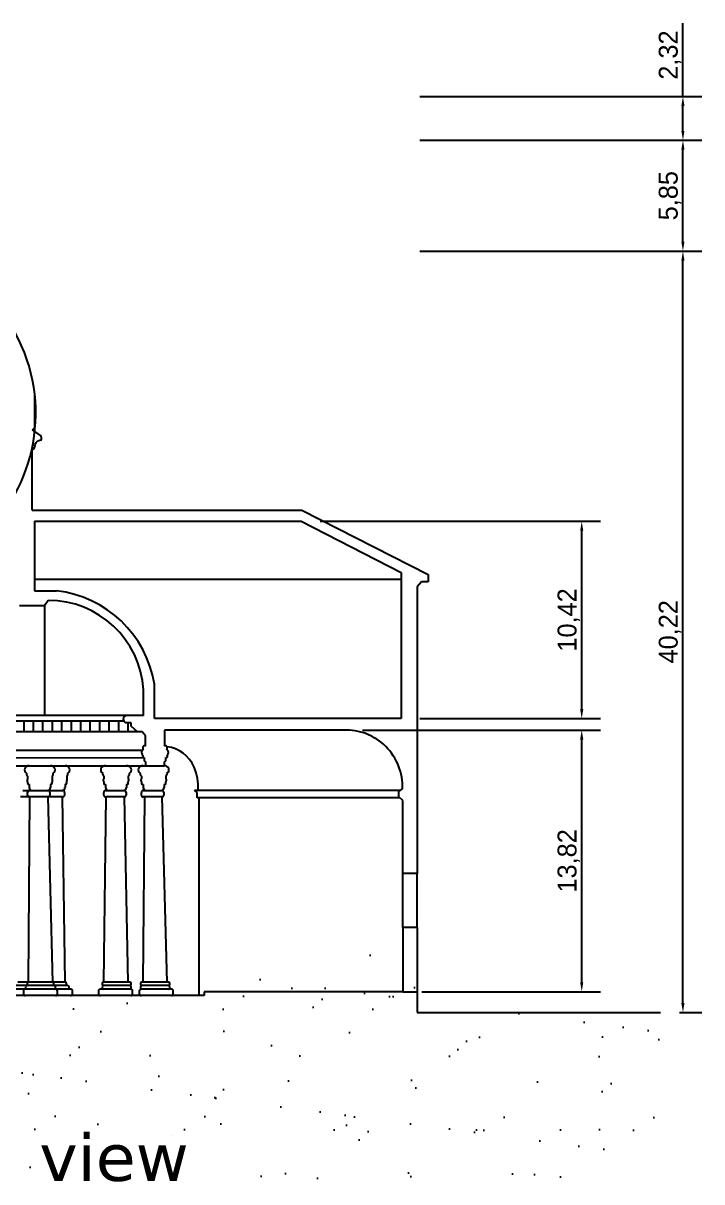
# Model space of a CAD drawing. Header units: metres. Extents: x 232 to 340, y 63 to 125.
# Drawn here: x 303.9 to 339.8, y 63.3 to 124.5 of the extents above; entities that cross this region are included whole.
import ezdxf

# ---------------------------------------------------------------- set-up
doc = ezdxf.new("R2010")
doc.units = ezdxf.units.M
for name, color, linetype in [('ceco.net 203 Il Redentore', 7, 'Continuous'), ('ceco.net Il Redentore DETAILS', 31, 'Continuous'), ('ceco.net Il Redentore DIMENSIONS', 154, 'Continuous'), ('ceco.net Il Redentore LINES', 22, 'Continuous'), ('ceco.net Il Redentore WALLS CUT', 150, 'Continuous')]:
    doc.layers.add(name, color=color, linetype=linetype)
doc.dimstyles.new('ISO-25', dxfattribs={"dimtxt": 2.5, "dimasz": 2.5, "dimexe": 1.25, "dimexo": 0.625, "dimtad": 1, "dimtxsty": 'Standard', "dimcen": 2.5, "dimadec": 0, "dimazin": 0, "dimtfac": 1, "dimtmove": 0, "dimatfit": 3, "dimfxl": 0, "dimarcsym": 0})

# ---------------------------------------------------------------- blocks, each defined once
blk = doc.blocks.new('*D9')
at = {"layer": 'ceco.net Il Redentore DIMENSIONS', "color": 0, "lineweight": -2}
for p, q in [((324.915, 112.507), (339.812, 112.507)), ((338.812, 72.788), (338.812, 112.007)), ((338.626, 72.288), (339.812, 72.288))]:
    blk.add_line(p, q, dxfattribs=at)
at = {"layer": 'ceco.net Il Redentore DIMENSIONS', "color": 0}
for points in [[(338.728, 112.007), (338.895, 112.007), (338.812, 112.507)], [(338.728, 72.788), (338.895, 72.788), (338.812, 72.288)]]:
    blk.add_solid(points, dxfattribs=at)
at = {"layer": 'Defpoints', "color": 0}
for p in [(323.915, 112.507), (338.812, 112.507), (337.626, 72.288)]:
    blk.add_point(p, dxfattribs=at)
at = {"layer": 'ceco.net Il Redentore DIMENSIONS', "color": 0, "insert": (338.128, 92.398), "char_height": 1, "attachment_point": 5, "rotation": 90}
blk.add_mtext('40,22', dxfattribs=at)
blk = doc.blocks.new('*D10')
at = {"layer": 'ceco.net Il Redentore DIMENSIONS', "color": 0, "lineweight": -2}
for p, q in [((324.915, 118.356), (339.812, 118.356)), ((338.812, 113.007), (338.812, 117.856)), ((324.915, 112.507), (339.812, 112.507))]:
    blk.add_line(p, q, dxfattribs=at)
at = {"layer": 'ceco.net Il Redentore DIMENSIONS', "color": 0}
for points in [[(338.728, 117.856), (338.895, 117.856), (338.812, 118.356)], [(338.728, 113.007), (338.895, 113.007), (338.812, 112.507)]]:
    blk.add_solid(points, dxfattribs=at)
at = {"layer": 'Defpoints', "color": 0}
for p in [(323.915, 118.356), (338.812, 118.356), (323.915, 112.507)]:
    blk.add_point(p, dxfattribs=at)
at = {"layer": 'ceco.net Il Redentore DIMENSIONS', "color": 0, "insert": (338.128, 115.431), "char_height": 1, "attachment_point": 5, "rotation": 90}
blk.add_mtext('5,85', dxfattribs=at)
blk = doc.blocks.new('*D11')
at = {"layer": 'ceco.net Il Redentore DIMENSIONS', "color": 0, "lineweight": -2}
for p, q in [((338.812, 120.677), (338.812, 124.544)), ((324.915, 120.677), (339.812, 120.677)), ((338.812, 118.856), (338.812, 120.177)), ((324.915, 118.356), (339.812, 118.356))]:
    blk.add_line(p, q, dxfattribs=at)
at = {"layer": 'ceco.net Il Redentore DIMENSIONS', "color": 0}
for points in [[(338.728, 120.177), (338.895, 120.177), (338.812, 120.677)], [(338.728, 118.856), (338.895, 118.856), (338.812, 118.356)]]:
    blk.add_solid(points, dxfattribs=at)
at = {"layer": 'Defpoints', "color": 0}
for p in [(323.915, 120.677), (338.812, 120.677), (323.915, 118.356)]:
    blk.add_point(p, dxfattribs=at)
at = {"layer": 'ceco.net Il Redentore DIMENSIONS', "color": 0, "insert": (338.128, 122.86), "char_height": 1, "attachment_point": 5, "rotation": 90}
blk.add_mtext('2,32', dxfattribs=at)
blk = doc.blocks.new('*D12')
at = {"layer": 'ceco.net Il Redentore DIMENSIONS', "color": 0, "lineweight": -2}
for p, q in [((321.878, 87.206), (334.464, 87.206)), ((333.464, 73.889), (333.464, 86.706)), ((325.018, 73.389), (334.464, 73.389))]:
    blk.add_line(p, q, dxfattribs=at)
at = {"layer": 'ceco.net Il Redentore DIMENSIONS', "color": 0}
for points in [[(333.381, 86.706), (333.547, 86.706), (333.464, 87.206)], [(333.381, 73.889), (333.547, 73.889), (333.464, 73.389)]]:
    blk.add_solid(points, dxfattribs=at)
at = {"layer": 'Defpoints', "color": 0}
for p in [(320.878, 87.206), (333.464, 87.206), (324.018, 73.389)]:
    blk.add_point(p, dxfattribs=at)
at = {"layer": 'ceco.net Il Redentore DIMENSIONS', "color": 0, "insert": (332.781, 80.298), "char_height": 1, "attachment_point": 5, "rotation": 90}
blk.add_mtext('13,82', dxfattribs=at)
blk = doc.blocks.new('*D13')
at = {"layer": 'ceco.net Il Redentore DIMENSIONS', "color": 0, "lineweight": -2}
for p, q in [((319.638, 98.235), (334.464, 98.235)), ((333.464, 88.313), (333.464, 97.735)), ((324.915, 87.813), (334.464, 87.813))]:
    blk.add_line(p, q, dxfattribs=at)
at = {"layer": 'ceco.net Il Redentore DIMENSIONS', "color": 0}
for points in [[(333.381, 97.735), (333.547, 97.735), (333.464, 98.235)], [(333.381, 88.313), (333.547, 88.313), (333.464, 87.813)]]:
    blk.add_solid(points, dxfattribs=at)
at = {"layer": 'Defpoints', "color": 0}
for p in [(318.638, 98.235), (333.464, 98.235), (323.915, 87.813)]:
    blk.add_point(p, dxfattribs=at)
at = {"layer": 'ceco.net Il Redentore DIMENSIONS', "color": 0, "insert": (332.781, 93.024), "char_height": 1, "attachment_point": 5, "rotation": 90}
blk.add_mtext('10,42', dxfattribs=at)

msp = doc.modelspace()

# ---------------------------------------------------------------- hatches: boundary and pattern name
at = {"layer": 'ceco.net Il Redentore WALLS CUT'}
h = msp.add_hatch(dxfattribs=at)
h.set_pattern_fill('AR-SAND', color=256, scale=0.1, style=0)
h.set_pattern_definition([(142.5, (620.6523, 47.1332), (0.160003, 4.894132), [0, -3.8608, 0, -4.318, 0, -4.1275]), (172.5, (620.652, 47.133), (-4.49523, 7.16825), [0, -2.0828, 0, -3.4798, 0, -1.3335]), (212.5, (623.7765, 47.1332), (-7.909924, 0.01437), [0, -1.27, 0, -4.572, 0, -5.969]), (222.5, (623.7765, 47.133), (-7.63556, 2.22929), [0, -0.635, 0, -2.9972, 0, -3.429])])
edge = h.paths.add_edge_path()
edge.add_line((324.765, 72.288), (337.626, 72.288))
edge.add_line((337.626, 72.288), (337.626, 63.388))
edge.add_line((337.626, 63.388), (237.503, 63.388))
edge.add_line((237.503, 63.388), (237.503, 71.658))
edge.add_line((242.231, 71.658), (237.503, 71.658))
edge.add_line((242.231, 71.808), (242.231, 71.658))
edge.add_line((242.561, 71.808), (242.231, 71.808))
edge.add_line((242.561, 71.958), (242.561, 71.808))
edge.add_line((242.891, 71.958), (242.561, 71.958))
edge.add_line((242.891, 72.108), (242.891, 71.958))
edge.add_line((243.221, 72.108), (242.891, 72.108))
edge.add_line((243.221, 72.258), (243.221, 72.108))
edge.add_line((243.551, 72.258), (243.221, 72.258))
edge.add_line((243.551, 72.408), (243.551, 72.258))
edge.add_line((243.881, 72.408), (243.551, 72.408))
edge.add_line((243.881, 72.558), (243.881, 72.408))
edge.add_line((244.211, 72.558), (243.881, 72.558))
edge.add_line((244.211, 72.708), (244.211, 72.558))
edge.add_line((282.669, 72.708), (244.211, 72.708))
edge.add_line((285.626, 72.708), (244.211, 72.708))
edge.add_line((285.439, 73.26), (286.001, 73.26))
edge.add_arc((285.498, 73.33), 0.07, 180, 270, ccw=False)
edge.add_arc((285.439, 72.858), 0.15, 180, 270, ccw=False)
edge.add_arc((285.439, 73.11), 0.15, 90, 180, ccw=False)
edge.add_line((285.289, 72.858), (285.289, 73.11))
edge.add_arc((288.432, 73.301), 0.1, 270, 360, ccw=False)
edge.add_line((288.432, 73.201), (286.833, 73.201))
edge.add_arc((291.232, 73.299), 0.1, 270, 360, ccw=False)
edge.add_line((291.232, 73.199), (289.633, 73.199))
edge.add_arc((286.098, 73.284), 0.1, 180, 270, ccw=False)
edge.add_arc((287.697, 73.284), 0.1, 270, 360, ccw=False)
edge.add_line((287.697, 73.184), (286.098, 73.184))
edge.add_arc((288.984, 73.284), 0.1, 180, 270, ccw=False)
edge.add_arc((290.584, 73.284), 0.1, 270, 360, ccw=False)
edge.add_line((290.584, 73.184), (288.984, 73.184))
edge.add_arc((292.161, 73.284), 0.1, 180, 270, ccw=False)
edge.add_arc((293.76, 73.284), 0.1, 270, 360, ccw=False)
edge.add_line((293.76, 73.184), (292.161, 73.184))
edge.add_line((285.626, 72.867), (285.626, 72.708))
edge.add_line((285.96, 72.867), (285.626, 72.867))
edge.add_line((285.96, 73.03), (285.96, 72.867))
edge.add_line((286.246, 73.03), (285.96, 73.03))
edge.add_line((286.246, 73.184), (286.246, 73.03))
edge.add_line((313.52, 73.184), (286.246, 73.184))
edge.add_line((324.018, 73.389), (313.52, 73.389))
edge.add_line((324.018, 73.389), (324.765, 73.389))
edge.add_line((324.765, 76.777), (324.765, 72.288))
edge.add_line((313.52, 73.389), (313.52, 73.184))

# ---------------------------------------------------------------- linework, layer by layer
at = {"layer": 'ceco.net Il Redentore DETAILS'}
for p, q in [((303.993, 87.11), (303.993, 87.686)), ((304.493, 87.11), (304.493, 87.686)), ((304.993, 87.11), (304.993, 87.686)), ((305.493, 87.11), (305.493, 87.686)), ((305.993, 87.11), (305.993, 87.686)), ((306.493, 87.11), (306.493, 87.686)), ((306.993, 87.11), (306.993, 87.686)), ((307.493, 87.11), (307.493, 87.686)), ((307.993, 87.11), (307.993, 87.686)), ((308.493, 87.11), (308.493, 87.686)), ((308.993, 87.11), (308.993, 87.686)), ((309.493, 87.11), (309.493, 87.591)), ((304.181, 84.776), (304.181, 84.639)), ((305.472, 84.776), (305.472, 84.639)), ((306.245, 84.776), (306.245, 84.639)), ((308.208, 84.776), (308.208, 84.639)), ((309.499, 84.776), (309.499, 84.639)), ((310.196, 84.776), (310.196, 84.639)), ((311.487, 84.776), (311.487, 84.639)), ((303.935, 84.017), (304.776, 84.017)), ((304.18, 83.777), (304.18, 83.917)), ((304.269, 84.338), (304.269, 84.172)), ((304.28, 84.017), (304.406, 84.017)), ((304.406, 84.017), (305.247, 84.017)), ((305.179, 84.017), (306.02, 84.017)), ((305.247, 84.017), (305.258, 84.017)), ((305.358, 83.917), (305.358, 83.777)), ((305.384, 84.338), (305.384, 84.172)), ((306.02, 84.017), (306.031, 84.017)), ((306.131, 83.917), (306.131, 83.777)), ((306.157, 84.338), (306.157, 84.172)), ((308.207, 83.777), (308.207, 83.917)), ((308.296, 84.338), (308.296, 84.172)), ((308.307, 84.017), (308.433, 84.017)), ((308.433, 84.017), (309.274, 84.017)), ((309.274, 84.017), (309.285, 84.017)), ((309.385, 83.917), (309.385, 83.777)), ((309.411, 84.338), (309.411, 84.172)), ((310.195, 83.777), (310.195, 83.917)), ((310.284, 84.338), (310.284, 84.172)), ((310.295, 84.017), (310.421, 84.017)), ((310.421, 84.017), (311.262, 84.017)), ((311.262, 84.017), (311.273, 84.017)), ((311.373, 83.917), (311.373, 83.777)), ((311.399, 84.338), (311.399, 84.172)), ((304.786, 83.677), (303.809, 83.677)), ((304.222, 73.891), (304.298, 83.677)), ((305.258, 83.677), (304.28, 83.677)), ((306.031, 83.677), (305.053, 83.677)), ((305.258, 83.677), (305.504, 73.891)), ((306.162, 73.891), (306.031, 83.677)), ((308.307, 83.677), (308.183, 73.891)), ((309.285, 83.677), (308.307, 83.677)), ((309.285, 83.677), (309.471, 73.891)), ((310.36, 83.677), (310.274, 73.891)), ((311.273, 83.677), (310.295, 83.677)), ((311.273, 83.677), (311.547, 73.891)), ((305.744, 73.707), (303.576, 73.707)), ((305.021, 73.524), (303.576, 73.524)), ((305.064, 73.891), (303.663, 73.891)), ((305.732, 73.524), (304.056, 73.524)), ((304.065, 73.628), (304.065, 73.585)), ((306.303, 73.707), (304.135, 73.707)), ((305.58, 73.524), (304.135, 73.524)), ((304.152, 73.821), (304.152, 73.777)), ((305.623, 73.891), (304.222, 73.891)), ((306.162, 73.891), (304.761, 73.891)), ((306.454, 73.524), (304.855, 73.524)), ((306.303, 73.524), (304.858, 73.524)), ((305.58, 73.707), (305.504, 73.707)), ((305.574, 73.777), (305.574, 73.821)), ((305.65, 73.594), (305.65, 73.637)), ((306.232, 73.777), (306.232, 73.821)), ((306.373, 73.594), (306.373, 73.637)), ((309.627, 73.524), (308.028, 73.524)), ((308.113, 73.821), (308.113, 73.777)), ((308.113, 73.628), (308.113, 73.585)), ((309.585, 73.524), (308.14, 73.524)), ((309.585, 73.891), (308.183, 73.891)), ((309.585, 73.707), (308.183, 73.707)), ((309.655, 73.777), (309.655, 73.821)), ((309.655, 73.594), (309.655, 73.637)), ((310.152, 73.821), (310.152, 73.777)), ((310.152, 73.637), (310.152, 73.594)), ((311.624, 73.524), (310.179, 73.524)), ((311.624, 73.891), (310.222, 73.891)), ((311.624, 73.707), (310.222, 73.707)), ((311.778, 73.524), (310.222, 73.524)), ((311.694, 73.777), (311.694, 73.821)), ((311.694, 73.594), (311.694, 73.637)), ((305.097, 73.184), (303.497, 73.184)), ((303.956, 73.424), (303.956, 73.284)), ((305.656, 73.184), (304.056, 73.184)), ((306.454, 73.184), (304.855, 73.184)), ((305.756, 73.284), (305.756, 73.424)), ((306.554, 73.284), (306.554, 73.424)), ((307.928, 73.424), (307.928, 73.284)), ((309.627, 73.184), (308.028, 73.184)), ((309.727, 73.284), (309.727, 73.424)), ((310.079, 73.424), (310.079, 73.284)), ((311.778, 73.184), (310.179, 73.184)), ((311.878, 73.284), (311.878, 73.424))]:
    msp.add_line(p, q, dxfattribs=at)
for centre, radius, start, end in [((304.22, 85.112), 0.203, 76.91889, 240.89539), ((305.433, 85.112), 0.203, 299.10461, 103.08111), ((306.206, 85.112), 0.203, 299.10461, 103.08111), ((308.247, 85.112), 0.203, 76.91889, 240.89539), ((309.46, 85.112), 0.203, 299.10461, 103.08111), ((310.235, 85.112), 0.203, 76.91889, 240.89539), ((311.448, 85.112), 0.203, 299.10461, 103.08111), ((304.243, 84.889), 0.129, 159.76571, 241.56107), ((304.264, 84.559), 0.115, 136.29293, 235.98592), ((304.255, 84.412), 0.0757, 137.24676, 280.45476), ((305.398, 84.412), 0.0757, 259.54524, 42.75324), ((305.389, 84.559), 0.115, 304.01408, 43.70707), ((305.411, 84.889), 0.129, 298.43893, 20.23429), ((306.171, 84.412), 0.0757, 259.54524, 42.75324), ((306.162, 84.559), 0.115, 304.01408, 43.70707), ((306.184, 84.889), 0.129, 298.43893, 20.23429), ((308.27, 84.889), 0.129, 159.76571, 241.56107), ((308.291, 84.559), 0.115, 136.29293, 235.98592), ((308.282, 84.412), 0.0757, 137.24676, 280.45476), ((309.425, 84.412), 0.0757, 259.54524, 42.75324), ((309.416, 84.559), 0.115, 304.01408, 43.70707), ((309.438, 84.889), 0.129, 298.43893, 20.23429), ((310.258, 84.889), 0.129, 159.76571, 241.56107), ((310.279, 84.559), 0.115, 136.29293, 235.98592), ((310.27, 84.412), 0.0757, 137.24676, 280.45476), ((311.413, 84.412), 0.0757, 259.54524, 42.75324), ((311.404, 84.559), 0.115, 304.01408, 43.70707), ((311.426, 84.889), 0.129, 298.43893, 20.23429), ((304.28, 83.917), 0.1, 90, 180), ((304.437, 84.183), 0.168, 183.50558, 259.38309), ((305.216, 84.183), 0.168, 280.61691, 356.49442), ((305.258, 83.917), 0.1, 0, 90), ((305.989, 84.183), 0.168, 280.61691, 356.49442), ((306.031, 83.917), 0.1, 0, 90), ((308.307, 83.917), 0.1, 90, 180), ((308.464, 84.183), 0.168, 183.50558, 259.38309), ((309.243, 84.183), 0.168, 280.61691, 356.49442), ((309.285, 83.917), 0.1, 0, 90), ((310.295, 83.917), 0.1, 90, 180), ((310.452, 84.183), 0.168, 183.50558, 259.38309), ((311.231, 84.183), 0.168, 280.61691, 356.49442), ((311.273, 83.917), 0.1, 0, 90), ((304.28, 83.777), 0.1, 180, 270), ((305.258, 83.777), 0.1, 270, 0), ((306.031, 83.777), 0.1, 270, 0), ((308.307, 83.777), 0.1, 180, 270), ((309.285, 83.777), 0.1, 270, 0), ((310.295, 83.777), 0.1, 180, 270), ((311.273, 83.777), 0.1, 270, 0), ((304.056, 73.424), 0.1, 90, 180), ((304.135, 73.637), 0.07, 90, 180), ((304.135, 73.594), 0.07, 180, 270), ((304.222, 73.821), 0.07, 90, 180), ((304.222, 73.777), 0.07, 180, 270), ((305.504, 73.821), 0.07, 0, 90), ((305.504, 73.777), 0.07, 270, 0), ((305.58, 73.637), 0.07, 0, 90), ((305.58, 73.594), 0.07, 270, 0), ((305.656, 73.424), 0.1, 0, 90), ((306.162, 73.821), 0.07, 0, 90), ((306.162, 73.777), 0.07, 270, 0), ((306.303, 73.637), 0.07, 0, 90), ((306.303, 73.594), 0.07, 270, 0), ((306.454, 73.424), 0.1, 0, 90), ((308.028, 73.424), 0.1, 90, 180), ((308.183, 73.821), 0.07, 90, 180), ((308.183, 73.777), 0.07, 180, 270), ((308.183, 73.637), 0.07, 90, 180), ((308.183, 73.594), 0.07, 180, 270), ((309.585, 73.821), 0.07, 0, 90), ((309.585, 73.777), 0.07, 270, 0), ((309.585, 73.637), 0.07, 0, 90), ((309.585, 73.594), 0.07, 270, 0), ((309.627, 73.424), 0.1, 0, 90), ((310.179, 73.424), 0.1, 90, 180), ((310.222, 73.821), 0.07, 90, 180), ((310.222, 73.777), 0.07, 180, 270), ((310.222, 73.637), 0.07, 90, 180), ((310.222, 73.594), 0.07, 180, 270), ((311.624, 73.821), 0.07, 0, 90), ((311.624, 73.777), 0.07, 270, 0), ((311.624, 73.637), 0.07, 0, 90), ((311.624, 73.594), 0.07, 270, 0), ((311.778, 73.424), 0.1, 0, 90), ((304.056, 73.284), 0.1, 180, 270), ((305.656, 73.284), 0.1, 270, 0), ((306.454, 73.284), 0.1, 270, 0), ((308.028, 73.284), 0.1, 180, 270), ((309.627, 73.284), 0.1, 270, 0), ((310.179, 73.284), 0.1, 180, 270), ((311.778, 73.284), 0.1, 270, 0)]:
    msp.add_arc(centre, radius, start, end, dxfattribs=at)
at = {"layer": 'ceco.net Il Redentore LINES'}
for p, q in [((323.915, 95.167), (304.545, 95.167)), ((305.082, 93.766), (305.082, 87.974)), ((309.373, 87.974), (251.867, 87.974)), ((251.867, 87.686), (309.258, 87.686)), ((309.993, 87.11), (250.835, 87.138)), ((310.226, 86.121), (250.845, 86.121)), ((250.981, 85.731), (310.339, 85.752)), ((310.424, 85.309), (250.855, 85.309)), ((313.137, 83.904), (313.006, 84.035)), ((313.006, 84.035), (323.89, 84.032)), ((313.137, 83.636), (313.137, 83.904)), ((323.849, 83.636), (313.137, 83.636)), ((313.245, 73.184), (313.245, 83.636)), ((324.018, 76.777), (324.018, 79.625)), ((324.765, 76.777), (324.765, 79.625))]:
    msp.add_line(p, q, dxfattribs=at)
for centre, radius, start, end in [((311.331, 84.558), 1.784, 22.74563, 82.9958), ((310.717, 84.21), 2.485, 355.95044, 24.67179)]:
    msp.add_arc(centre, radius, start, end, dxfattribs=at)
at = {"layer": 'ceco.net Il Redentore WALLS CUT'}
for p, q in [((304.557, 103.193), (304.557, 104.918)), ((304.442, 103.069), (304.557, 103.193)), ((304.854, 102.77), (304.442, 103.069)), ((304.421, 98.816), (304.421, 102.022)), ((304.421, 98.816), (318.68, 98.816)), ((318.68, 98.816), (325.357, 95.415)), ((304.545, 98.235), (318.638, 98.235)), ((304.545, 98.235), (304.545, 94.564)), ((318.638, 98.235), (323.915, 95.532)), ((323.915, 95.532), (323.915, 87.813)), ((324.995, 95.037), (324.765, 94.774)), ((325.357, 95.037), (324.995, 95.037)), ((325.357, 95.415), (325.357, 95.037)), ((304.545, 94.564), (305.706, 94.564)), ((324.765, 94.774), (324.765, 79.625)), ((305.082, 93.766), (303.757, 93.766)), ((305.266, 94.059), (305.082, 93.766)), ((310.881, 87.813), (310.881, 89.64)), ((310.311, 87.974), (310.311, 89.332)), ((309.648, 87.591), (309.363, 87.591)), ((310.311, 87.974), (309.373, 87.974)), ((309.648, 87.418), (309.648, 87.591)), ((323.915, 87.813), (310.881, 87.813)), ((309.993, 87.11), (309.648, 87.418)), ((310.238, 87.11), (309.993, 87.11)), ((310.413, 86.899), (310.238, 87.11)), ((320.878, 87.206), (311.413, 87.206)), ((311.413, 87.206), (311.413, 86.357)), ((310.413, 86.357), (310.413, 86.899)), ((310.424, 85.309), (310.424, 85.516)), ((311.402, 85.309), (310.424, 85.309)), ((311.402, 85.516), (311.402, 85.309)), ((323.79, 83.964), (323.99, 84.1)), ((323.79, 83.685), (323.79, 83.964)), ((324.018, 83.494), (323.79, 83.685)), ((324.018, 79.625), (324.018, 83.494)), ((324.765, 79.625), (324.018, 79.625)), ((324.765, 76.777), (324.018, 76.777)), ((324.018, 76.777), (324.018, 73.389)), ((324.765, 76.777), (324.765, 72.288)), ((313.52, 73.184), (286.246, 73.184)), ((324.018, 73.389), (313.52, 73.389)), ((313.52, 73.389), (313.52, 73.184)), ((324.018, 73.389), (324.765, 73.389)), ((324.765, 72.288), (337.626, 72.288))]:
    msp.add_line(p, q, dxfattribs=at)
for centre, radius, start, end in [((295.743, 103.945), 8.868, 227.05853, 98.23017), ((304.381, 102.21), 0.193, 281.99241, 24.83557), ((304.896, 102.138), 0.373, 93.85752, 155.7144), ((304.756, 102.633), 0.168, 313.23427, 54.40372), ((305.039, 88.682), 5.92, 9.31314, 83.53262), ((305.266, 89.003), 5.055, 3.73144, 90.00283), ((309.441, 87.781), 0.205, 109.25751, 247.77697), ((320.999, 84.216), 2.993, 357.79097, 92.31561), ((310.36, 86.272), 0.0998, 58.05933, 232.628), ((311.466, 86.272), 0.0998, 307.372, 121.94067), ((310.381, 86.034), 0.178, 117.16304, 233.09534), ((310.338, 85.837), 0.0847, 138.86948, 273.69079), ((310.552, 85.692), 0.218, 163.84898, 233.90274), ((311.274, 85.692), 0.218, 306.09726, 16.15102), ((311.489, 85.837), 0.0847, 266.30921, 41.13052), ((311.446, 86.034), 0.178, 306.90466, 62.83696)]:
    msp.add_arc(centre, radius, start, end, dxfattribs=at)

# ---------------------------------------------------------------- texts
at = {"layer": 'ceco.net 203 Il Redentore', "insert": (266.971, 65.895), "char_height": 2.5, "width": 46.96534, "attachment_point": 1}
msp.add_mtext('{\\fVerdana|b0|i0|c0|p34;Il Redentore - section view}', dxfattribs=at)

# ---------------------------------------------------------------- dimensions: what is measured, and where the dimension line sits
at = {"layer": 'ceco.net Il Redentore DIMENSIONS'}
for base, p1, p2, picture, middle in [((338.812, 120.677), (323.915, 118.356), (323.915, 120.677), '*D11', (338.128, 122.86)), ((338.812, 118.356), (323.915, 112.507), (323.915, 118.356), '*D10', (338.128, 115.431)), ((338.812, 112.507), (337.626, 72.288), (323.915, 112.507), '*D9', (338.128, 92.398)), ((333.464, 98.235), (323.915, 87.813), (318.638, 98.235), '*D13', (332.781, 93.024)), ((333.464, 87.206), (324.018, 73.389), (320.878, 87.206), '*D12', (332.781, 80.298))]:
    dim = msp.add_linear_dim(base=base, p1=p1, p2=p2, angle=270, dimstyle='ISO-25', override={"dimtxt": 1, "dimasz": 0.5, "dimexe": 1, "dimexo": 1, "dimgap": 0.1}, dxfattribs=at)
    dim.commit()
    dim.dimension.update_dxf_attribs({"geometry": picture, "text_midpoint": middle})

doc.saveas('drawing.dxf')
